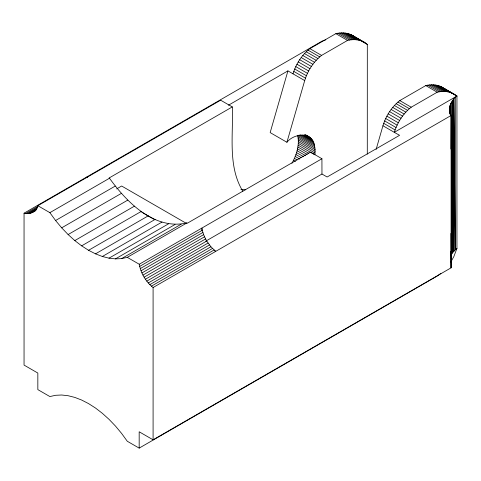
<?xml version="1.0" encoding="UTF-8"?>
<svg xmlns="http://www.w3.org/2000/svg" width="481" height="481" viewBox="0 0 481 481"><rect width="100%" height="100%" fill="white"/><g stroke="black" fill="none" stroke-linecap="round" stroke-linejoin="round"><path stroke-width="0.72" d="M325.799 39.809L322.048 41.138L24.05 213.191L24.05 365.085L37.837 373.052L37.837 389.61L49.874 396.56L55.58 395.292L61.688 395.009L68.116 395.719L74.796 397.402L81.644 400.042L88.57 403.607L95.503 408.038L102.345 413.311L109.025 419.336L115.47 426.058L121.579 433.393L127.279 441.251L139.177 448.118L139.177 431.782L153.09 439.808L451.094 267.827L451.094 115.494C447.21 108.67 450.931 100.222 456.95 96.032L441.426 86.845C436.592 84.464 430.934 84.355 425.769 85.582L399.795 100.577C391.69 106.89 385.906 115.957 382.942 125.745L376.124 149.423M153.09 439.808L153.09 287.53C145.875 281.794 140.903 273.31 139.249 264.255L127.279 257.347L121.579 258.616L115.47 258.88L109.025 258.165L102.345 256.493L95.503 253.848L88.57 250.294L81.644 245.845L74.796 240.59L68.116 234.548L61.688 227.832L55.58 220.514L49.874 212.656L37.837 205.712C36.291 211.568 29.786 214.965 24.05 213.191M37.837 205.712L220.635 100.204L232.305 106.914C233.513 134.644 227.459 166.089 242.851 191.288M367.292 154.142L367.316 44.444L364.646 42.466L352.94 35.708C347.853 32.612 341.528 32.293 335.84 33.658L309.866 48.653C301.761 54.972 295.977 64.033 293.013 73.827M450.036 114.364L450.036 105.357M441.426 86.845L456.95 96.032L456.95 248.388L453.805 256.656L450.871 261.929M450.937 149.038L451.094 115.494L153.09 287.53M453.817 98.918L453.817 251.286L455.279 249.801L453.817 98.918L452.555 252.82L451.497 102.05L451.497 254.413L453.817 251.286L452.555 100.457L451.497 254.413L450.937 255.501M453.817 251.286L455.279 97.427L455.279 249.801L456.95 248.388L455.651 249.14M291.919 163.318C296.585 154.912 299.813 144.907 297.643 135.269L314.412 144.955L315.091 149.615L314.899 154.84M286.916 142.268L304.707 80.574L287.921 70.887L270.154 132.588L286.916 142.268C293.861 133.435 311.874 131.229 314.412 144.955M304.707 80.574C307.672 70.785 313.462 61.724 321.567 55.411L347.541 40.416C353.228 39.051 359.56 39.37 364.646 42.466M454.298 94.264C449.212 91.168 442.887 90.849 437.199 92.214L411.219 107.209C403.084 113.504 397.408 122.601 394.3 132.341L399.597 135.311L327.128 177.002L321.963 174.02L321.927 158.73L310.564 152.092L187.35 223.214L186.875 222.944C154.467 230.381 126.653 202.2 109.506 178.235L109.097 177.994L232.305 106.914M440.897 273.376L437.175 276.07L139.177 448.118M116.63 188.919L121.645 186.015L186.339 223.37M456.95 96.032L394.3 132.341L382.942 125.745M25.625 213.468L37.981 206.331M27.152 213.6L37.56 207.588M28.613 213.54L37.073 208.658M30.02 213.323L36.526 209.572M34.776 210.756L36.081 210.005M31.355 212.939L35.257 210.684M33.736 211.628L35.035 210.876M32.594 212.368L35.197 210.864M228.469 105.207L287.921 70.887M49.874 212.656L109.506 178.235M55.58 220.514L115.212 186.087M61.688 227.832L121.326 193.404M68.116 234.548L127.754 200.12M74.796 240.59L134.433 206.157M81.644 245.845L141.276 211.412M88.57 250.294L148.202 215.867M95.503 253.848L155.129 219.42M102.345 256.493L161.971 222.072M109.025 258.165L168.645 223.749M115.47 258.88L175.078 224.465M121.579 258.616L181.181 224.206M127.279 257.347L186.875 222.944M139.249 264.255L321.927 158.73M139.676 266.402L202.309 230.243L201.858 228.09L201.864 230.273M140.278 268.596L202.904 232.437L202.309 230.243M141.029 270.779L203.655 234.62L202.904 232.437M141.919 272.949L204.545 236.79L203.655 234.62M142.959 275.096L205.591 238.937L204.545 236.79M205.79 241.137L321.963 174.02M144.12 277.188L206.746 241.029L210.906 246.789L215.722 251.371L214.466 250.643M145.412 279.22L208.039 243.067M146.789 281.144L209.415 244.985M148.28 282.948L210.906 246.789M149.819 284.632L212.452 248.473M151.437 286.153L214.063 250M86.496 177.134L87.548 177.321M351.491 34.921L366.011 43.398M349.976 34.253L361.682 41.011M362.764 41.817L367.316 44.444M348.406 33.718L360.113 40.476M346.765 33.315L358.465 40.073M345.051 33.051L356.758 39.809M343.296 32.906L355.002 39.664M341.504 32.882L353.204 39.64M339.652 33.015L351.358 39.773M337.776 33.267L349.477 40.025M335.84 33.658L347.541 40.416M309.866 48.653L321.567 55.411M308.026 50.144L319.727 56.896M306.229 51.786L317.929 58.544M304.485 53.577L316.179 60.335M302.802 55.501L314.496 62.259M301.196 57.546L312.89 64.298M299.681 59.692L311.375 66.444M298.262 61.929L309.956 68.681M296.957 64.232L308.652 70.984M295.767 66.594L307.461 73.346M294.715 68.993L306.403 75.739M293.795 71.404L305.483 78.156M306.722 135.389L308.658 136.508M305.651 134.824L309.662 137.187M305.164 134.758L310.588 137.981M304.341 134.794L311.435 138.889M303.824 135.065L312.205 139.905M302.573 135.065L312.89 141.023M300.589 134.794L313.486 142.244M299.164 134.987L313.997 143.554M297.967 136.754L314.73 146.434M298.19 138.312L314.959 147.992M298.322 139.935L315.091 149.615M298.358 141.624L315.121 151.305M298.292 143.368L315.061 153.048M298.136 145.16L314.255 154.467M297.877 146.988L308.838 153.319M297.529 148.851L307.203 154.437M297.084 150.739L305.465 155.579M296.555 152.639L303.643 156.734M295.929 154.551L301.088 157.527M295.22 156.457L299.729 159.061M294.426 158.357L297.005 159.848M293.548 160.239L295.484 161.357M141.799 212.163L154.623 219.576M444.871 88.931L455.663 95.196M439.905 86.177L451.334 92.809M438.335 85.636L449.765 92.274M436.694 85.233L448.124 91.871M434.98 84.969L446.41 91.606M433.231 84.824L444.654 91.462M431.433 84.8L442.863 91.438M429.581 84.939L441.011 91.57M427.705 85.185L439.135 91.823M425.769 85.582L437.199 92.214M399.795 100.577L411.219 107.209M397.955 102.062L409.385 108.694M396.158 103.71L407.581 110.341M394.414 105.501L405.838 112.127M392.73 107.425L404.154 114.051M391.125 109.464L402.543 116.095M389.604 111.61L401.028 118.242M388.191 113.847L399.609 120.478M386.886 116.155L398.304 122.781M385.696 118.512L397.12 125.144M384.638 120.911L396.061 127.537M383.718 123.328L395.135 129.954M352.94 35.708L354.305 36.64M354.737 36.989L355.609 37.686M205.591 238.937L206.746 241.029M450.937 251.365L451.094 267.827L450.937 233.417M452.555 100.457L452.555 252.82M245.52 189.779A90.278 52.122 -60 0 1 240.909 189.406M449.549 110.468L449.549 112.722L449.549 110.468M449.657 107.059L449.657 113.059L449.657 107.059M450.661 103.692L450.619 114.911L450.661 103.692"/></g></svg>
